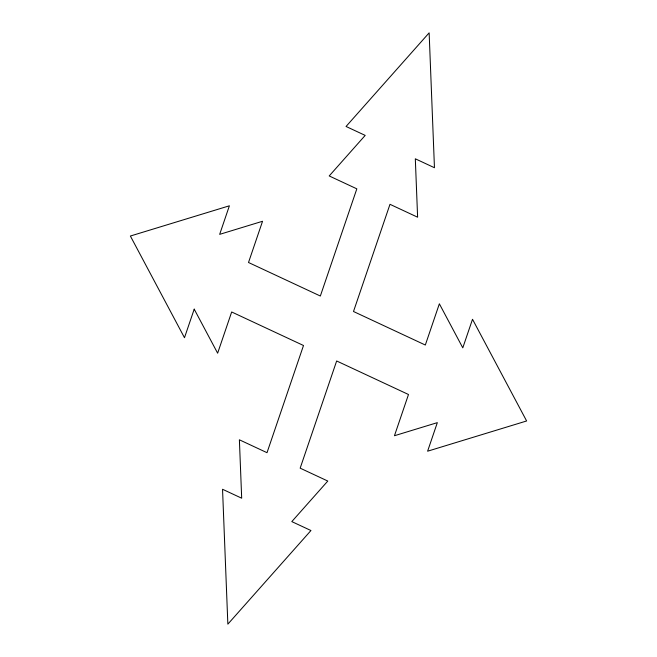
<?xml version="1.0" encoding="UTF-8"?>
<svg xmlns="http://www.w3.org/2000/svg" width="657" height="657" viewBox="0 0 657 657"><rect width="100%" height="100%" fill="white"/><g stroke="black" fill="none" stroke-linecap="round" stroke-linejoin="round"><path stroke-width="0.99" d="M194.209 309.16L184.486 337.723L130.373 236.027L229.392 205.797L219.668 234.36L262.545 221.269L248.51 262.496L320.345 296.028L356.833 188.838L329.206 175.945L365.193 135.399L346.05 126.473L429.144 32.85L434.458 167.732L415.314 158.797L417.614 217.204L389.987 204.311L353.499 311.5L425.325 345.032L439.361 303.805L462.791 347.84L472.514 319.277L526.627 420.973L427.608 451.203L437.332 422.64L394.455 435.731L408.49 394.504L336.655 360.972L300.167 468.162L327.794 481.055L291.807 521.601L310.95 530.528L227.856 624.15L222.542 489.268L241.686 498.203L239.386 439.796L267.013 452.689L303.501 345.5L231.675 311.968L217.639 353.195L194.209 309.16"/></g></svg>
